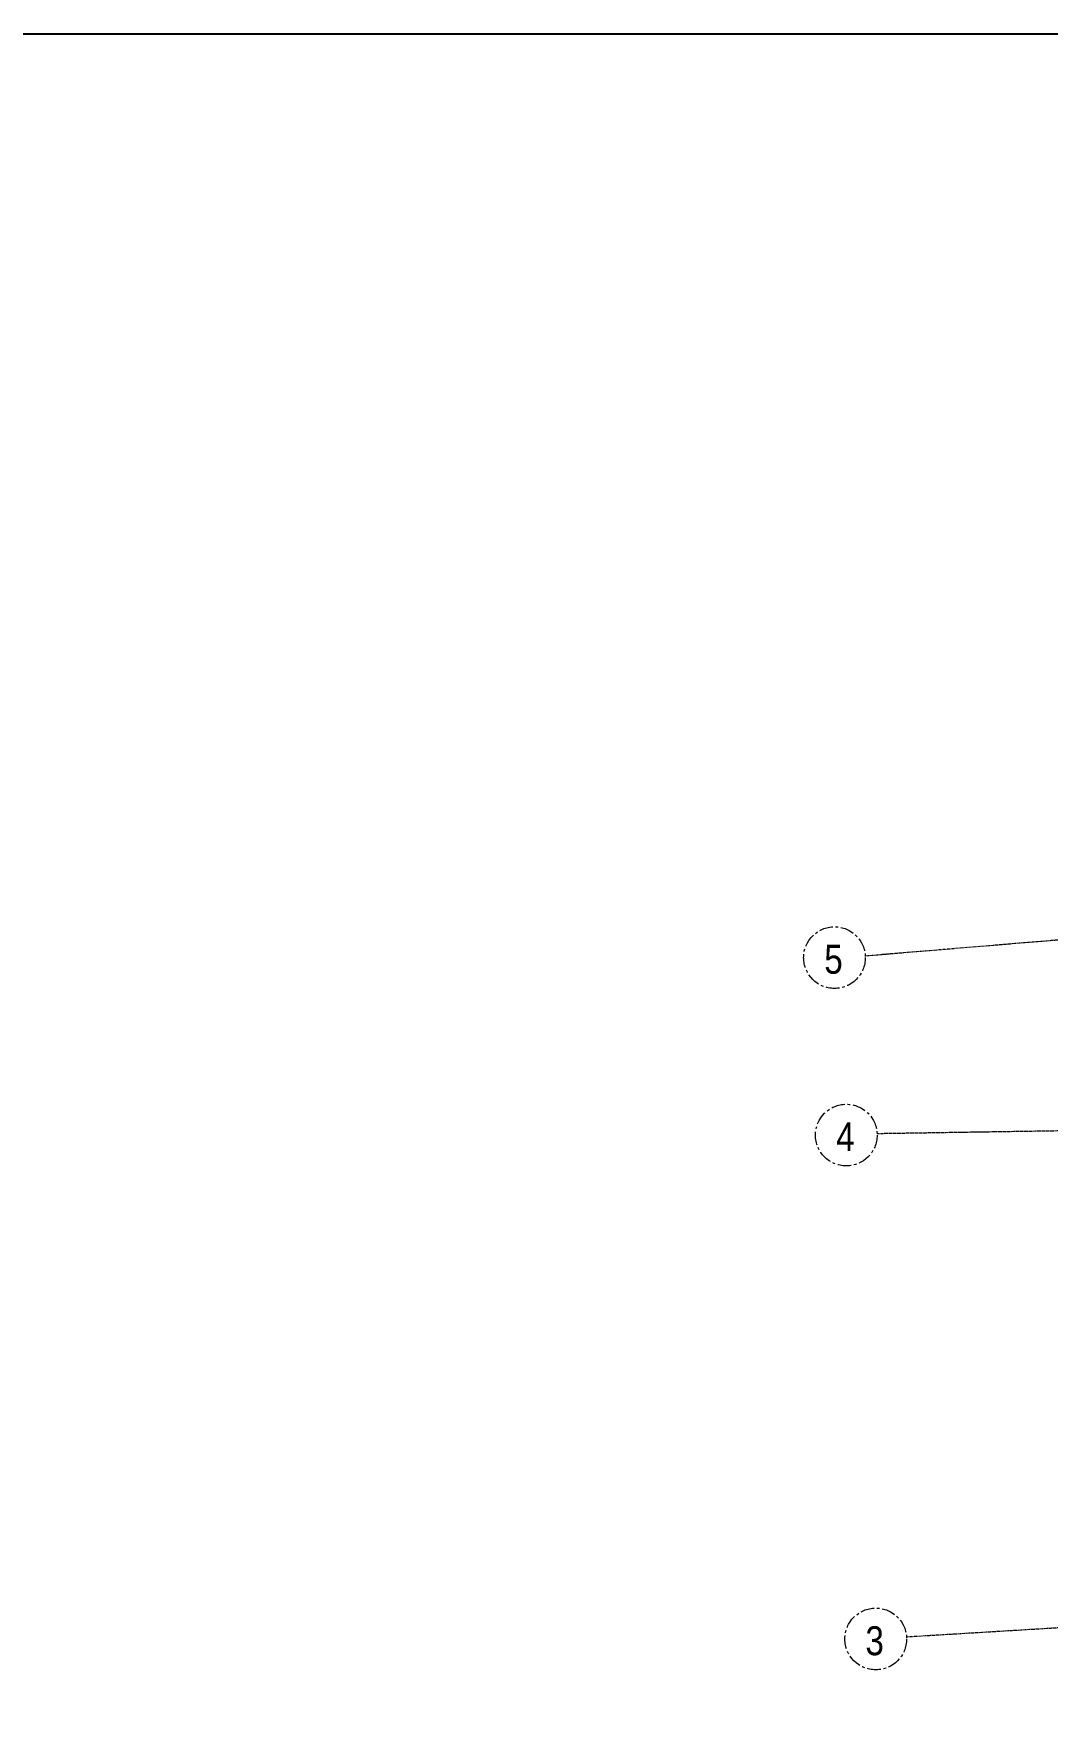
# Model space of a CAD drawing. Header units: inches. Extents: x -10117506 to -5032697, y -6529230 to -3254494.
# Drawn here: x -5050259.6 to -5049979.3, y -3256858.4 to -3256391.1 of the extents above; entities that cross this region are included whole.
import ezdxf

# ---------------------------------------------------------------- set-up
doc = ezdxf.new("R2010")
doc.units = ezdxf.units.IN
doc.header["$LTSCALE"] = 2
doc.header["$MEASUREMENT"] = 0
doc.linetypes.add('CENTER', pattern=[2, 1.25, -0.25, 0.25, -0.25])
doc.layers.get('0').update_dxf_attribs({"linetype": 'CONTINUOUS'})
doc.layers.add('Annotations-Bold.w', color=177, linetype='CONTINUOUS', lineweight=13)
doc.styles.add('ARAIL', font='ARIALN.TTF')

msp = doc.modelspace()

# ---------------------------------------------------------------- linework, layer by layer
at = {"ltscale": 0.5}
msp.add_lwpolyline([(-5051055.86, -3256391.09), (-5047761.72, -3256391.09), (-5047761.72, -3257342.55), (-5051055.86, -3257342.55)], close=True, dxfattribs=at)
at = {"layer": 'Annotations-Bold.w', "linetype": 'CENTER', "ltscale": 0.3}
for p, q in [((-5049606.82, -3256611.07), (-5050029.63, -3256646.18)), ((-5049602.23, -3256688.77), (-5050026.37, -3256695.33)), ((-5049594.96, -3256808.97), (-5050018.22, -3256834.54))]:
    msp.add_line(p, q, dxfattribs=at)
at = {"layer": 'Annotations-Bold.w', "linetype": 'CENTER', "ltscale": 1.5}
for centre in [(-5050038.16, -3256646.6), (-5050034.9, -3256695.7), (-5050026.74, -3256835.05)]:
    msp.add_circle(centre, 8.53, dxfattribs=at)

# ---------------------------------------------------------------- texts
at = {"layer": 'Annotations-Bold.w', "linetype": 'CENTER', "ltscale": 1.5, "char_height": 8, "attachment_point": 1, "style": 'ARAIL'}
for s, insert in [('5', (-5050040.98, -3256643.06)), ('4', (-5050037.7, -3256692.14)), ('3', (-5050029.6, -3256831.55))]:
    msp.add_mtext_dynamic_manual_height_columns(s, width=6.5393, gutter_width=100, heights=[0], dxfattribs=dict(at, insert=insert))

doc.saveas('drawing.dxf')
